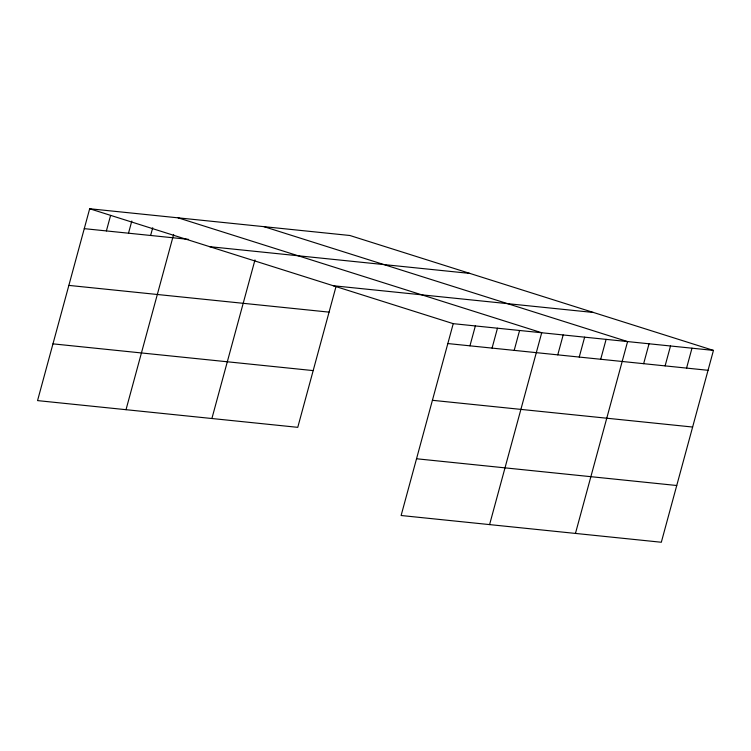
<?xml version="1.0" encoding="UTF-8"?>
<svg xmlns="http://www.w3.org/2000/svg" width="751" height="751" viewBox="0 0 751 751"><rect width="100%" height="100%" fill="white"/><g stroke="black" fill="none" stroke-linecap="round" stroke-linejoin="round"><path stroke-width="1.13" d="M713.45 350.398L453.238 323.662L401.118 515.505L661.321 542.25L713.45 350.398L349.882 235.495L89.679 208.75L37.55 400.602L297.762 427.338L336.016 286.544M106.389 230.923L110.594 215.443M128.505 233.195L131.81 221.038M150.622 235.467L152.725 227.731M126.018 409.689L173.641 234.425M211.895 418.514L254.983 259.921M469.948 345.835L475.355 325.934M492.065 348.107L497.472 328.206M514.191 350.379L519.589 330.478M489.586 524.602L541.715 332.749L178.147 217.846M557.768 354.857L563.175 334.955M579.237 357.063L584.644 337.161M600.706 359.269L606.113 339.368M575.454 533.426L627.583 341.574L264.014 226.671M643.645 363.681L649.052 343.78M665.104 365.887L670.512 345.986M686.574 368.093L691.981 348.192M84.272 228.651L188.557 239.372M209.651 246.675L469.863 273.411M333.266 285.737L593.478 312.482M68.848 285.399L329.06 312.134M447.831 343.554L708.043 370.299M52.964 343.855L313.176 370.6M432.416 400.302L692.629 427.037M416.533 458.767L676.745 485.503M89.679 208.75L453.238 323.662"/></g></svg>
